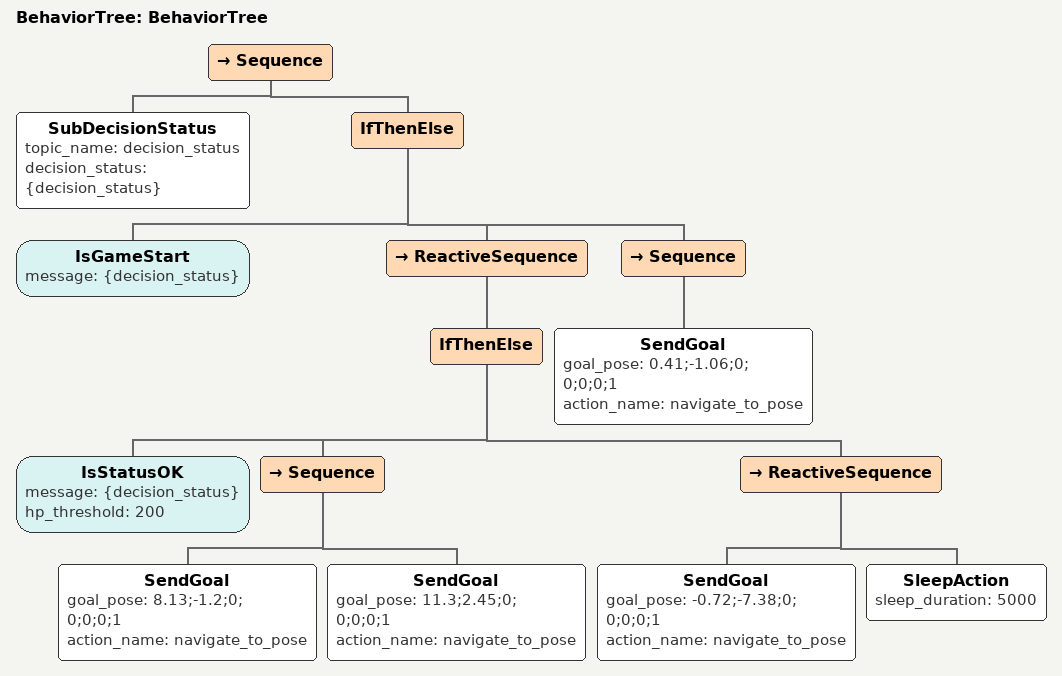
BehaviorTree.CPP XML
<?xml version="1.0" encoding="UTF-8"?>
<root BTCPP_format="4">
  <BehaviorTree ID="BehaviorTree">
    <Sequence>
      <SubDecisionStatus topic_name="decision_status"
                         decision_status="{decision_status}"/>
      <IfThenElse>
        <IsGameStart message="{decision_status}"/>
        <ReactiveSequence>
          <IfThenElse>
            <IsStatusOK message="{decision_status}"
                        hp_threshold="200"/>
            <Sequence>
              <SendGoal goal_pose="8.13;-1.2;0; 0;0;0;1"
                        action_name="navigate_to_pose"/>
              <SendGoal goal_pose="11.3;2.45;0; 0;0;0;1"
                        action_name="navigate_to_pose"/>
            </Sequence>
            <ReactiveSequence>
              <SendGoal goal_pose="-0.72;-7.38;0; 0;0;0;1"
                        action_name="navigate_to_pose"/>
              <SleepAction sleep_duration="5000"/>
            </ReactiveSequence>
          </IfThenElse>
        </ReactiveSequence>
        <Sequence>
          <SendGoal goal_pose="0.41;-1.06;0; 0;0;0;1"
                    action_name="navigate_to_pose"/>
        </Sequence>
      </IfThenElse>
    </Sequence>
  </BehaviorTree>

</root>
